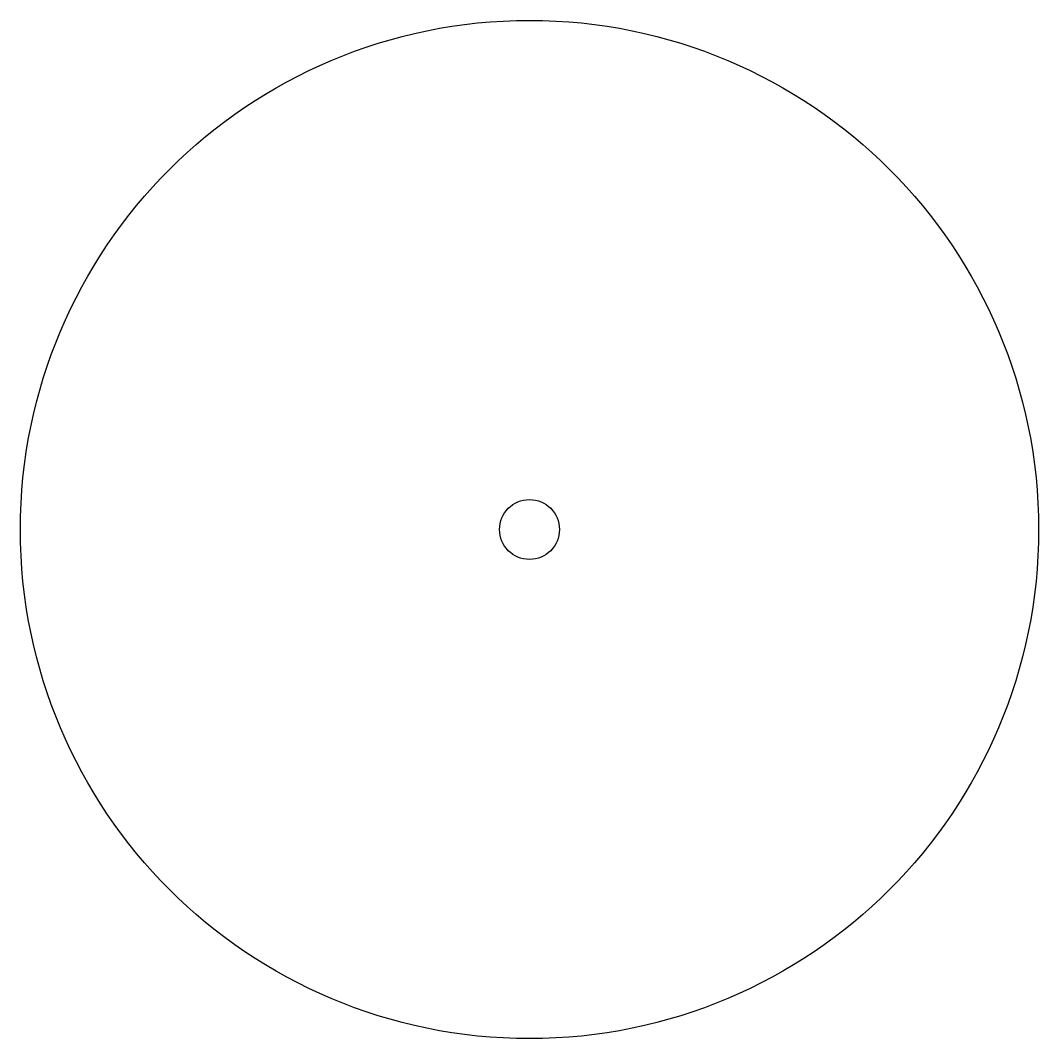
# Model space of a CAD drawing. Extents: x 0 to 255, y 0 to 255.
import ezdxf

# ---------------------------------------------------------------- set-up
doc = ezdxf.new("R2010")
doc.units = 0
doc.layers.get('0').update_dxf_attribs({"color": 2, "linetype": 'CONTINUOUS'})

msp = doc.modelspace()

# ---------------------------------------------------------------- linework, layer by layer
at = {"color": 2, "linetype": 'CONTINUOUS'}
for points in [[(0, 127.5, -1), (255, 127.5, -1)], [(120, 127.5, -1), (135, 127.5, -1)]]:
    msp.add_lwpolyline(points, format="xyb", close=True, dxfattribs=at)

doc.saveas('drawing.dxf')
